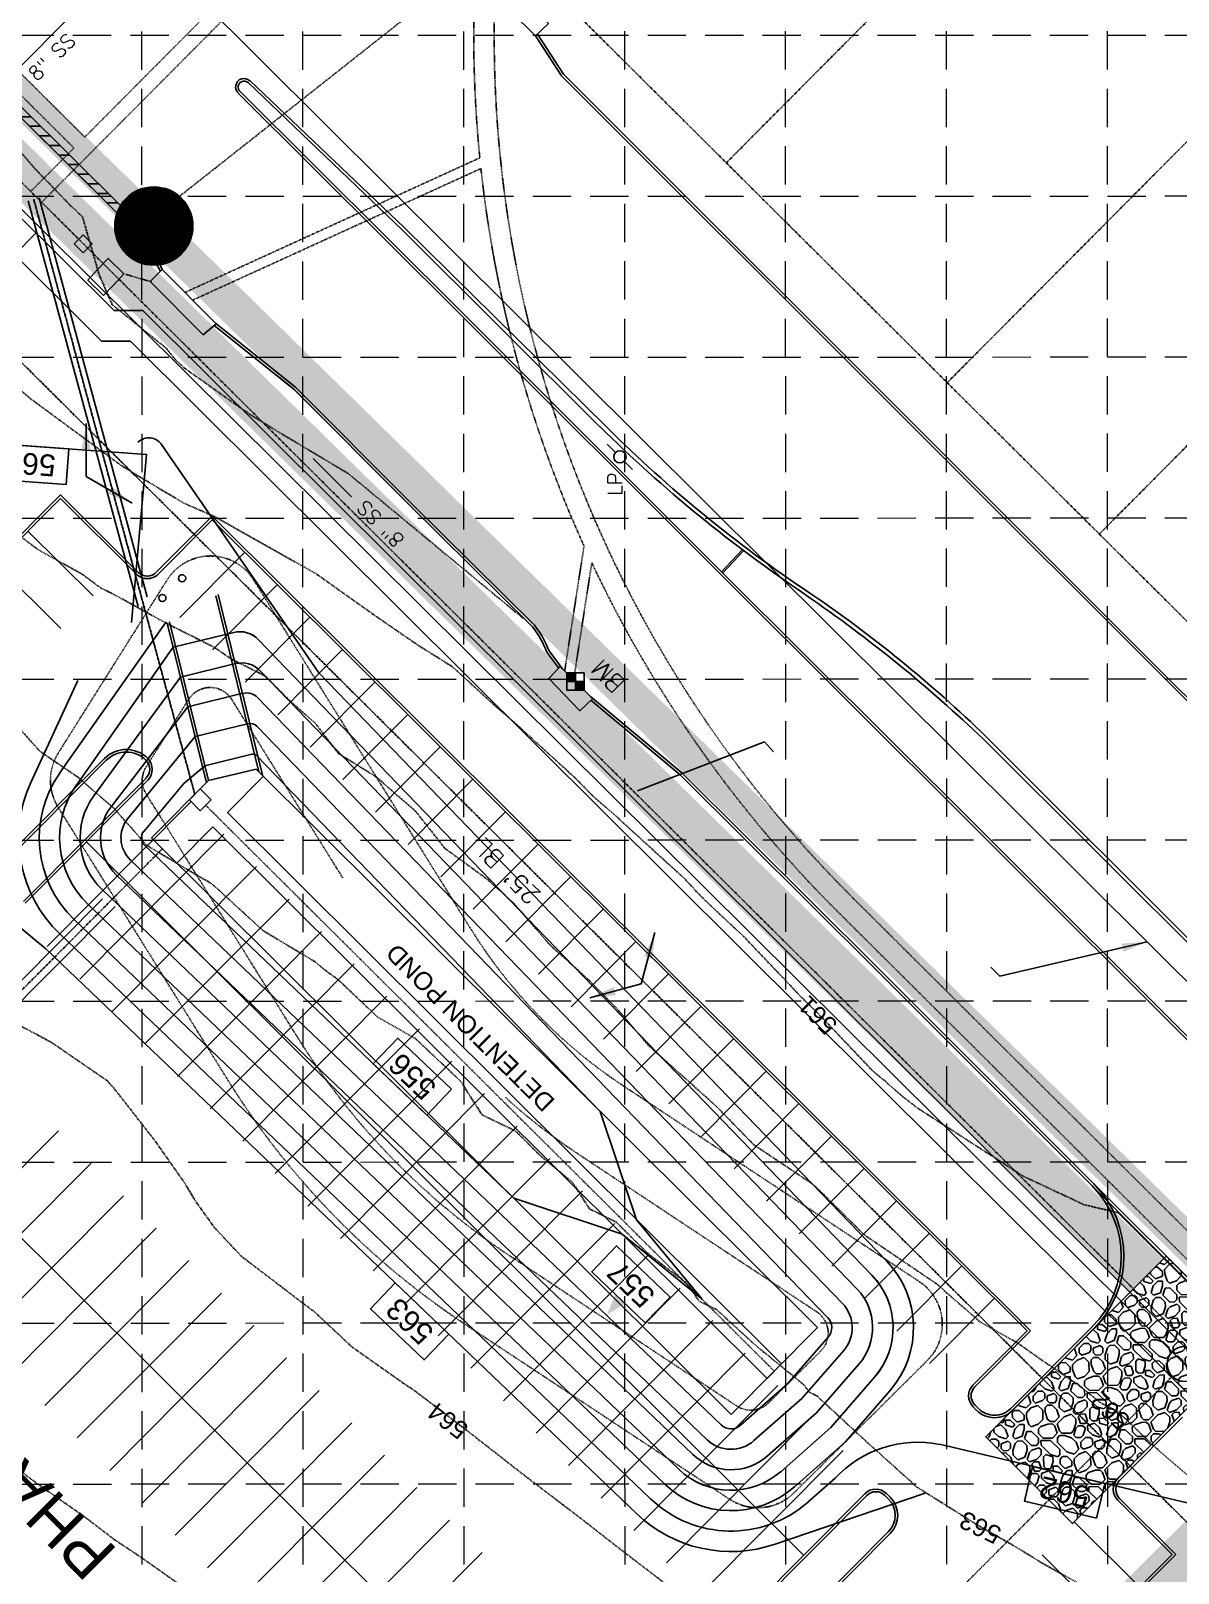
# Model space of a CAD drawing. Extents: x 4104 to 5368, y 3888 to 5908.
# Drawn here: x 4713.9 to 4938.5, y 4943.7 to 5245.6 of the extents above; entities that cross this region are included whole.
import ezdxf
from ezdxf.enums import TextEntityAlignment as Align

# ---------------------------------------------------------------- set-up
doc = ezdxf.new("R2010")
doc.units = 0
doc.header["$LTSCALE"] = 0.4
doc.header["$MEASUREMENT"] = 0
for name, pattern in [('CENTER', [2, 1.25, -0.25, 0.25, -0.25]), ('DASHED', [0.75, 0.5, -0.25]), ('DIVIDE', [1.25, 0.5, -0.25, 0, -0.25, 0, -0.25]), ('HIDDEN', [0.375, 0.25, -0.125]), ('LGDASH', [1.75, 1.5, -0.25]), ('MEDDASH', [1, 0.75, -0.25]), ('PHANTOM', [2.5, 1.25, -0.25, 0.25, -0.25, 0.25, -0.25])]:
    doc.linetypes.add(name, pattern=pattern)
doc.layers.get('0').update_dxf_attribs({"linetype": 'CONTINUOUS'})
for name, color, linetype in [('ADJOINERS', 7, 'PHANTOM'), ('BLINE', 5, 'LGDASH'), ('BM', 7, 'CONTINUOUS'), ('BOUNDARY', 1, 'CONTINUOUS'), ('EC', 35, 'DASHED'), ('ECURB', 5, 'CONTINUOUS'), ('ESEW', 7, 'CONTINUOUS'), ('ESTRM', 7, 'HIDDEN'), ('EUTIL', 2, 'CONTINUOUS'), ('FLOW', 7, 'CONTINUOUS'), ('FREEZE', 7, 'CONTINUOUS'), ('GRID', 254, 'HIDDEN'), ('LIMITS OF DISTURBANCE', 1, 'HIDDEN'), ('PC', 35, 'CONTINUOUS'), ('PCURBFUT', 6, 'CONTINUOUS'), ('PHASE', 1, 'CONTINUOUS'), ('POND', 7, 'CONTINUOUS'), ('PONDNEW', 5, 'HIDDEN'), ('PROW', 6, 'PHANTOM'), ('PSEW', 1, 'MEDDASH'), ('PSTRM', 7, 'CONTINUOUS'), ('PSTRMCL', 5, 'CENTER'), ('PSW', 7, 'CONTINUOUS'), ('SAWCUT', 2, 'CONTINUOUS'), ('SILT FENCE', 200, 'CONTINUOUS'), ('STRIPEFUT', 2, 'CONTINUOUS')]:
    doc.layers.add(name, color=color, linetype=linetype)
doc.styles.get("Standard").update_dxf_attribs({"font": 'ARIAL.TTF'})
doc.styles.add('TEXT100', font='simplex.shx', dxfattribs={"height": 1.76})
doc.styles.add('TEXT80', font='simplex.shx', dxfattribs={"height": 1.4})
doc.dimstyles.get("Standard").update_dxf_attribs({"dimtxt": 0.18, "dimasz": 0.18, "dimexe": 0.18, "dimexo": 0.0625, "dimgap": 0.09, "dimtad": 0, "dimtih": 1, "dimtoh": 1, "dimdec": 4, "dimzin": 0, "dimdsep": 46, "dimtxsty": 'Standard', "dimcen": 0.09, "dimadec": 0, "dimazin": 0, "dimtfac": 1, "dimtdec": 4, "dimtofl": 0, "dimtmove": 0, "dimatfit": 3, "dimfxl": 0, "dimtolj": 1, "dimtzin": 0, "dimarcsym": 0})

# ---------------------------------------------------------------- blocks, each defined once
blk = doc.blocks.new('BM')
at = {"layer": 'BM'}
for p, q in [((-0.0423, 0), (0.0423, 0)), ((0, -0.0423), (0, 0.0423))]:
    blk.add_line(p, q, dxfattribs=at)
blk.add_lwpolyline([(0.0423, -0.0423), (0.0423, 0.0423), (-0.0423, 0.0423), (-0.0423, -0.0423)], close=True, dxfattribs=at)
for points in [[(-0.0423, -0.0423), (0, -0.0423), (-0.0423, 0), (0, 0)], [(0.0423, 0.0423), (0.0423, 0), (0, 0.0423), (0, 0)]]:
    blk.add_solid(points, dxfattribs=at)

msp = doc.modelspace()

# ---------------------------------------------------------------- hatches: boundary and pattern name
at = {"linetype": 'Continuous'}
h = msp.add_hatch(dxfattribs=at)
h.set_pattern_fill('ANSI31', color=3, style=0)
h.set_pattern_definition([(135.012789, (3634.41903, 5353.93382), (-0.088368616, -0.088408075), [])])
edge = h.paths.add_edge_path()
edge.add_arc((4737.96, 5207.36), 7.66, 0, 360)
at = {"layer": 'EC', "linetype": 'Continuous'}
h = msp.add_hatch(dxfattribs=at)
h.set_pattern_fill('AGGREGAT', color=4, scale=13, angle=225.0128, style=0)
h.set_pattern_definition([(226.035, (4918.431, 4871.887), (0.3321, -18.3818), [1.3, -1.95, 0.65, -1.95, 0.65, -6.5]), (226.035, (4914.854, 4866.306), (0.3321, -18.3818), [0.65, -12.35]), (226.035, (4918.029, 4868.662), (0.3321, -18.3818), [0.65, -1.3, 0.65, -10.4]), (226.035, (4913.985, 4863.532), (0.3321, -18.3818), [1.3, -11.7]), (226.035, (4913.55, 4862.145), (0.3321, -18.3818), [0.65, -12.35]), (226.035, (4917.193, 4864.05), (0.3321, -18.3818), [1.3, -11.7]), (226.035, (4922.174, 4868.277), (0.3321, -18.3818), [0.65, -1.3, 0.65, -3.25, 1.95, -5.2]), (226.035, (4916.792, 4860.825), (0.3321, -18.3818), [1.3, -11.7]), (226.035, (4922.675, 4865.987), (0.3321, -18.3818), [1.3, -0.65, 0.65, -5.2, 0.65, -4.55]), (226.035, (4923.594, 4866.004), (0.3321, -18.3818), [0.65, -12.35]), (226.035, (4920.903, 4862.278), (0.3321, -18.3818), [0.65, -0.65, 0.65, -11.05]), (226.035, (4922.724, 4863.23), (0.3321, -18.3818), [0.65, -12.35]), (226.035, (4917.326, 4856.697), (0.3321, -18.3818), [0.65, -12.35]), (226.035, (4921.855, 4860.456), (0.3321, -18.3818), [0.65, -5.2, 0.65, -6.5]), (226.035, (4922.323, 4860.005), (0.3321, -18.3818), [1.3, -11.7]), (226.035, (4920.986, 4857.682), (0.3321, -18.3818), [1.3, -11.7]), (226.035, (4926.869, 4862.845), (0.3321, -18.3818), [0.65, -7.8, 1.3, -3.25]), (316.035, (4922.641, 4867.826), (18.3818, 0.3321), [2.6, -2.6, 1.3, -6.5]), (316.035, (4922.19, 4867.358), (18.3818, 0.3321), [0.65, -4.55, 1.3, -6.5]), (316.035, (4919.4, 4869.146), (18.3818, 0.3321), [1.95, -11.05]), (316.035, (4918.948, 4868.678), (18.3818, 0.3321), [1.3, -11.7]), (316.035, (4917.094, 4869.564), (18.3818, 0.3321), [0.65, -7.8, 0.65, -0.65, 1.3, -1.95]), (316.035, (4916.191, 4868.629), (18.3818, 0.3321), [0.65, -4.55, 0.65, -7.15]), (316.035, (4919.483, 4864.551), (18.3818, 0.3321), [1.3, -1.95, 0.65, -0.65, 1.3, -7.15]), (316.035, (4917.16, 4865.888), (18.3818, 0.3321), [1.3, -7.15, 0.65, -3.9]), (316.035, (4914.837, 4867.225), (18.3818, 0.3321), [0.65, -0.65, 1.3, -10.4]), (316.035, (4920.017, 4860.423), (18.3818, 0.3321), [0.65, -12.35]), (316.035, (4919.566, 4859.955), (18.3818, 0.3321), [1.3, -1.3, 0.65, -0.65, 1.3, -7.8]), (316.035, (4914.904, 4863.549), (18.3818, 0.3321), [0.65, -0.65, 0.65, -1.3, 0.65, -9.1]), (316.035, (4916.825, 4858.986), (18.3818, 0.3321), [2.6, -10.4]), (316.035, (4915.438, 4859.421), (18.3818, 0.3321), [2.6, -1.95, 1.3, -7.15]), (316.035, (4911.244, 4862.563), (18.3818, 0.3321), [0.65, -1.95, 1.3, -9.1]), (316.035, (4911.729, 4861.193), (18.3818, 0.3321), [1.95, -11.05]), (271.035, (4914.821, 4868.144), (9.3569, -9.02485), [0.9192, -17.4655]), (271.035, (4910.325, 4862.5465), (9.3569, -9.02485), [0.91923, -15.6271, 0.91923, -0.91923]), (271.035, (4916.659, 4868.177), (9.3569, -9.02485), [0.91923, -7.35384, 0.91923, -9.1925]), (271.035, (4914.403, 4865.838), (9.3569, -9.02485), [0.91923, -14.70786, 0.91923, -1.83846]), (271.035, (4913.952, 4865.37), (9.3569, -9.02485), [1.83846, -7.35384, 1.83846, -7.354]), (271.035, (4917.143, 4866.807), (9.3569, -9.02485), [0.9191, -8.2732, 0.9191, -0.9191, 0.9191, -6.43518]), (271.035, (4913.099, 4861.677), (9.3569, -9.02485), [0.91923, -0.91923, 0.91923, -15.6271]), (271.035, (4919.884, 4867.776), (9.3569, -9.02485), [0.91923, -11.03076, 0.91923, -5.51556]), (271.035, (4913.6, 4859.388), (9.3569, -9.02485), [0.9191, -0.9191, 0.9191, -3.67692, 0.9191, -11.03146]), (271.035, (4920.418, 4863.648), (9.3569, -9.02485), [0.9192, -17.4655]), (271.035, (4923.142, 4865.536), (9.3569, -9.02485), [1.8385, -16.5463]), (271.035, (4924.981, 4865.569), (9.3569, -9.02485), [0.91923, -0.91923, 0.91923, -15.6271]), (271.035, (4921.4205, 4859.069), (9.3569, -9.02485), [0.9192, -17.4655]), (271.035, (4919.649, 4855.36), (9.3569, -9.02485), [0.9192, -17.4655]), (1.035, (4915.305, 4866.774), (9.3569, -9.02485), [0.9192, -17.4655]), (1.035, (4914.854, 4866.306), (9.3569, -9.02485), [0.9192, -17.4655]), (1.035, (4918.029, 4868.662), (9.3569, -9.02485), [0.91923, -3.6769, 1.83846, -11.95017]), (1.035, (4919.834, 4870.533), (9.3569, -9.02485), [0.9192, -17.4655]), (1.035, (4915.372, 4863.097), (9.3569, -9.02485), [0.91923, -7.3539, 0.91923, -9.1924]), (1.035, (4914.92, 4862.6295), (9.3569, -9.02485), [0.9191, -5.5159, 0.9191, -5.5146, 0.9191, -4.59698]), (1.035, (4920.803, 4867.792), (9.3569, -9.02485), [0.9192, -17.4655]), (1.035, (4914.051, 4859.856), (9.3569, -9.02485), [1.8382, -4.59615, 0.9191, -0.9191, 0.9191, -9.19313]), (1.035, (4921.321, 4864.584), (9.3569, -9.02485), [0.9192, -17.4655]), (1.035, (4917.711, 4860.841), (9.3569, -9.02485), [1.8385, -16.5463]), (1.035, (4917.26, 4860.373), (9.3569, -9.02485), [0.9192, -17.4655]), (1.035, (4920.903, 4862.278), (9.3569, -9.02485), [0.9192, -17.4655]), (1.035, (4925.014, 4863.731), (9.3569, -9.02485), [0.9192, -17.4655]), (1.035, (4917.794, 4856.246), (9.3569, -9.02485), [0.9192, -17.4655]), (252.6, (4917.528, 4870.951), (-9.02485, -9.35693), [1.4534, -27.6155]), (252.6, (4919.3665, 4870.9843), (-9.02485, -9.35693), [1.4534, -27.6155]), (252.6, (4919.8343, 4870.533), (-9.02485, -9.35693), [1.4534, -27.6155]), (252.6, (4917.578, 4868.194), (-9.02485, -9.35693), [1.4534, -27.6155]), (252.6, (4919.901, 4866.857), (-9.02485, -9.35693), [1.4534, -27.6155]), (252.6, (4920.3686, 4866.4055), (-9.02485, -9.35693), [1.4534, -27.6155]), (252.6, (4920.435, 4862.729), (-9.02485, -9.35693), [1.4534, -27.6155]), (252.6, (4920.4516, 4861.81), (-9.02485, -9.35693), [1.4534, -27.6155]), (252.6, (4924.997, 4864.6503), (-9.02485, -9.35693), [1.4534, -27.6155]), (252.6, (4922.29, 4861.843), (-9.02485, -9.35693), [1.4534, -27.6155]), (289.47, (4910.7596, 4863.9334), (9.35693, -9.02485), [1.4534, -27.6155]), (289.47, (4914.4194, 4864.919), (9.35693, -9.02485), [1.4534, -27.6155]), (289.47, (4916.709, 4865.42), (9.35693, -9.02485), [1.4534, -27.6155]), (289.47, (4916.7586, 4862.663), (9.35693, -9.02485), [1.4534, -27.6155]), (289.47, (4916.3074, 4862.195), (9.35693, -9.02485), [1.4534, -27.6155]), (289.47, (4920.8696, 4864.116), (9.35693, -9.02485), [1.4534, -27.6155]), (289.47, (4922.24, 4864.6005), (9.35693, -9.02485), [1.4534, -27.6155]), (289.47, (4920.5014, 4859.053), (9.35693, -9.02485), [1.4534, -27.6155]), (289.47, (4925.047, 4861.893), (9.35693, -9.02485), [1.4534, -27.6155]), (342.6, (4923.5937, 4866.004), (9.35693, -9.02485), [1.4534, -27.6155]), (342.6, (4918.179, 4860.39), (9.35693, -9.02485), [1.4534, -27.6155]), (342.6, (4924.513, 4866.0207), (9.35693, -9.02485), [1.4534, -27.6155]), (342.6, (4918.6964, 4857.1814), (9.35693, -9.02485), [1.4534, -27.6155]), (342.6, (4925.0304, 4862.812), (9.35693, -9.02485), [1.4534, -27.6155]), (342.6, (4923.6933, 4860.4895), (9.35693, -9.02485), [1.4534, -27.6155]), (19.47, (4914.821, 4868.144), (9.02485, 9.35693), [1.4534, -27.6155]), (19.47, (4917.5615, 4869.113), (9.02485, 9.35693), [1.4534, -27.6155]), (19.47, (4911.712, 4862.112), (9.02485, 9.35693), [1.4534, -27.6155]), (19.47, (4913.55, 4862.145), (9.02485, 9.35693), [1.4534, -27.6155]), (19.47, (4918.096, 4864.9854), (9.02485, 9.35693), [1.4534, -27.6155]), (19.47, (4920.82, 4866.8734), (9.02485, 9.35693), [1.4534, -27.6155]), (19.47, (4918.1124, 4864.066), (9.02485, 9.35693), [1.4534, -27.6155]), (19.47, (4920.402, 4864.5673), (9.02485, 9.35693), [1.4534, -27.6155]), (19.47, (4922.741, 4862.311), (9.02485, 9.35693), [1.4534, -27.6155]), (19.47, (4927.32, 4863.313), (9.02485, 9.35693), [1.4534, -27.6155]), (19.47, (4921.905, 4857.699), (9.02485, 9.35693), [1.4534, -27.6155]), (19.47, (4921.0024, 4856.7634), (9.02485, 9.35693), [1.4534, -27.6155])])
h.paths.add_polyline_path([(4953.12, 4988.83), (4917.77, 4953.46), (4900.8, 4970.43), (4936.15, 5005.79)])
at = {"layer": 'SAWCUT'}
h = msp.add_hatch(dxfattribs=at)
h.set_pattern_fill('ANSI31', color=3, scale=15, angle=45, style=0)
h.set_pattern_definition([(180.0128, (4202.441, 5723.6392), (0.0004185, -1.875), [])])
h.paths.add_polyline_path([(4681.1, 5259.22), (4730.78, 5209.91), (4731.84, 5210.97), (4682.16, 5260.29)])

# ---------------------------------------------------------------- linework, layer by layer
at = {"color": 3, "linetype": 'Continuous'}
msp.add_circle((4737.96, 5207.36), 7.66, dxfattribs=at)
at = {"layer": 'ADJOINERS', "color": 253}
for p, q in [((4789.76, 5279.68), (5154.38, 4916.95)), ((4850.02, 5219.73), (4909.64, 5279.66)), ((4893.27, 5176.71), (4952.89, 5236.64)), ((4923.04, 5147.09), (4982.66, 5207.02))]:
    msp.add_line(p, q, dxfattribs=at)
at = {"layer": 'BLINE', "color": 252}
msp.add_line((4202.45, 5687.63), (4947, 4946.93), dxfattribs=at)
at = {"layer": 'BOUNDARY', "color": 7}
msp.add_line((4550.26, 5447.41), (5000, 5000), dxfattribs=at)
at = {"layer": 'EC', "color": 35, "flags": 128}
for points, elevation in [([(4671.1, 5269.02), (4678.64, 5258.46), (4678.76, 5258.32), (4680.58, 5257.2), (4690.84, 5246.24), (4714.96, 5218.29), (4721.54, 5211.47), (4723.99, 5209.17), (4727.27, 5197.81), (4729.83, 5191.97), (4740.34, 5183.49), (4742.17, 5181.21), (4743.93, 5179.57), (4749.69, 5175.49), (4754.34, 5172.19), (4756.91, 5170.43)], 560), ([(4693.95, 5194.45), (4696.24, 5191.86), (4707.91, 5178.73), (4709.28, 5177.53), (4710.47, 5176.49), (4713.71, 5173.65), (4726.78, 5164.03), (4731.31, 5160.69), (4734.12, 5158.92), (4743.97, 5153.06), (4749.79, 5150.54), (4757.06, 5146.44), (4769.45, 5139.47), (4769.87, 5139.2), (4770.01, 5139.11), (4781.21, 5131.16), (4789.11, 5125.72), (4789.87, 5125.21), (4796.38, 5121.14), (4798.41, 5119.3), (4803.82, 5114.32), (4808.77, 5110.01), (4811.49, 5107.52), (4814.17, 5105.08), (4818.73, 5100.92), (4820.29, 5099.49), (4824.35, 5095.38), (4828.43, 5091.9), (4830.16, 5090.29), (4839.88, 5081.45), (4841.84, 5079.68), (4844.84, 5076.41), (4848.09, 5073.31), (4853.44, 5068.33), (4859.83, 5061.6), (4861.49, 5059.87), (4864.53, 5056.63), (4867.75, 5053.5), (4869.97, 5051.2), (4878.82, 5041.89), (4881.08, 5040.06), (4884.46, 5037.09), (4887.41, 5034.79), (4903.27, 5024.59), (4905.64, 5023.02), (4908.18, 5021.41), (4920.14, 5015.81), (4926.69, 5014.31), (4959.16, 4981.9), (4994.09, 4945.4), (4997.44, 4943.08)], 561), ([(4756.91, 5170.43), (4761.42, 5167.63), (4763.56, 5166.35), (4768.18, 5163.6), (4776.01, 5158.93), (4810.27, 5130.58)], 560), ([(4685.07, 5168.18), (4690.81, 5164.66), (4693.86, 5161.99), (4697.36, 5158.92), (4703.76, 5152.16), (4710.47, 5147.64), (4715.34, 5144.02), (4724.12, 5139.11), (4727.56, 5136.52), (4730.13, 5135.28), (4740.39, 5129.64), (4749.79, 5124.93), (4753.11, 5122.64), (4759.78, 5119.3), (4764.61, 5114.42), (4769.45, 5110.2), (4774.08, 5104.15), (4781.62, 5099.49), (4785.59, 5095.95), (4789.11, 5092.95), (4794.95, 5085.57), (4803.03, 5079.68), (4806.09, 5076.98), (4808.77, 5074.46), (4815.51, 5066.66), (4823.06, 5059.87), (4825.73, 5057.15), (4828.43, 5054.39), (4835.05, 5046.73), (4842.56, 5040.06), (4845.48, 5037.43), (4848.09, 5035.09), (4855.38, 5027.59), (4866.38, 5020.25), (4867.14, 5019.64), (4867.75, 5019.15), (4877.12, 5009.88), (4887.41, 5002.92), (4888.87, 5001.91), (4891.1, 5000.44), (4899.64, 4992.95), (4907.07, 4988.78), (4911.81, 4985.41), (4918.87, 4980.63), (4923.24, 4977.12), (4926.73, 4975.3), (4934.41, 4967.98), (4942.78, 4960.82), (4946.14, 4959.04), (4954.71, 4953.92), (4956.58, 4953), (4980.69, 4943.35), (4990.41, 4936.61)], 562), ([(4681.43, 5130.4), (4681.88, 5130.12), (4690.81, 5124.59), (4692.97, 5121.48), (4698.76, 5119.3), (4705.55, 5114.34), (4710.47, 5110.46), (4715.57, 5104.63), (4723.13, 5099.49), (4726.89, 5096.23), (4730.13, 5093.43), (4736.57, 5086.17), (4747.48, 5079.68), (4748.98, 5078.86), (4749.79, 5078.23), (4759.33, 5069.48), (4769.45, 5063.43), (4771.39, 5061.82), (4774.05, 5059.87), (4781.81, 5052.52), (4789.11, 5048.41), (4793.39, 5044.37), (4797.98, 5040.06), (4802.2, 5033.44), (4808.77, 5030.24), (4813.77, 5025.29), (4819.9, 5020.25), (4823.25, 5015.03), (4828.43, 5012.49), (4834.45, 5006.5), (4842.29, 5000.44), (4844.68, 4997), (4848.09, 4995.34), (4855.74, 4988.34), (4865.19, 4980.63), (4866.28, 4979.15), (4867.75, 4978.44), (4876.87, 4970.01), (4887.09, 4960.82), (4887.22, 4960.63), (4887.41, 4960.54), (4899.37, 4953.06), (4907.07, 4948.66), (4911.78, 4945.76), (4920.29, 4941.01), (4925.36, 4937.22), (4938.09, 4936.95), (4938.72, 4937.37), (4944.03, 4940.98), (4946.56, 4940.73), (4986.58, 4929.77)], 563), ([(4647.41, 5088.41), (4651.49, 5084.98), (4654.63, 5082.84), (4659.25, 5079.68), (4666.37, 5074.87), (4671.15, 5071.64), (4678.15, 5066.92), (4690.56, 5059.87), (4690.72, 5059.78), (4690.81, 5059.75), (4704.18, 5053.53), (4710.47, 5051.59), (4717.95, 5047.59), (4728.9, 5040.06), (4729.47, 5039.39), (4730.13, 5038.67), (4738.18, 5028.36), (4743.89, 5020.25), (4746.12, 5016.55), (4749.79, 5011.41), (4755.08, 5005.77), (4762.08, 5000.44), (4766.26, 4997.23), (4769.45, 4994.84), (4776.76, 4988), (4787.21, 4980.63), (4788.37, 4979.88), (4789.11, 4979.38), (4799.6, 4971.39), (4808.77, 4964.22), (4810.68, 4962.75), (4813.19, 4960.82), (4821.87, 4954.21), (4828.43, 4949.08), (4832.98, 4945.59), (4838.97, 4941.01), (4843.97, 4936.85), (4848.09, 4933.99), (4855.3, 4928.46), (4864.76, 4921.2), (4866.41, 4919.85), (4867.75, 4918.9), (4877.61, 4911.33), (4887.41, 4903.8), (4892, 4900.28), (4893.78, 4898.91), (4894.93, 4899.29), (4895.04, 4899.54), (4913.64, 4908.84), (4919.29, 4911.67), (4926.64, 4916.88), (4942.36, 4927.55), (4945.42, 4929.63), (4966.88, 4927.51), (4984.31, 4922.74)], 564), ([(4622.72, 5041.57), (4624.81, 5040.06), (4628.87, 5037.08), (4631.83, 5034.89), (4640.23, 5028.71), (4651.49, 5020.37), (4651.56, 5020.32), (4651.63, 5020.25), (4662.14, 5011.17), (4671.15, 5001.33), (4671.73, 5001.02), (4672.13, 5000.44), (4682.11, 4991.68), (4690.71, 4980.63), (4690.76, 4980.58), (4690.81, 4980.53), (4701.91, 4972), (4710.47, 4964.63), (4712.71, 4963.07), (4715.74, 4960.82), (4724.25, 4954.89), (4730.13, 4950.39), (4735.73, 4946.65), (4743.72, 4941.01), (4747.45, 4938.65), (4749.79, 4937.01), (4759.85, 4931.33), (4769.45, 4925.81), (4772.25, 4924.02), (4775.28, 4921.2), (4783.12, 4915.16), (4789.11, 4910.02), (4794.06, 4906.38), (4798.63, 4901.39), (4804.16, 4896.75), (4808.77, 4892.82), (4815.5, 4888.35), (4823.29, 4881.58), (4826.42, 4879.55), (4828.43, 4878.32), (4839.53, 4872.95), (4848.09, 4868.82), (4853.56, 4866.17), (4854.48, 4865.73), (4860.25, 4861.42), (4865.84, 4858.98), (4872.63, 4857.23), (4872.72, 4857.39), (4884.21, 4861.77), (4886.27, 4862.58), (4887.41, 4862.35), (4900.73, 4876.15), (4904.71, 4881.58), (4905.75, 4882.91), (4906.08, 4883.02), (4911.76, 4895.5), (4918.85, 4899.04), (4921, 4900.12), (4941.93, 4914.97), (4946.01, 4917.73), (4946.8, 4918.27), (4968.63, 4916.12)], 565)]:
    msp.add_lwpolyline(points, dxfattribs=dict(at, elevation=elevation))
at = {"layer": 'EC', "color": 4, "linetype": 'Continuous'}
msp.add_lwpolyline([(4953.12, 4988.83), (4917.77, 4953.46), (4900.8, 4970.43), (4936.15, 5005.79)], close=True, dxfattribs=at)
at = {"layer": 'ECURB', "color": 7}
for p, q in [((5060.38, 4994.41), (4817.77, 5236.75)), ((4754.88, 5233.66), (4798.44, 5190.29)), ((4786.66, 5206.54), (4756.41, 5235.44)), ((4786.97, 5207.06), (4756.75, 5235.81)), ((4758.71, 5235.49), (4758.71, 5235.49)), ((4754.56, 5233.27), (4798.09, 5189.94)), ((4733.24, 5208.18), (4734.39, 5207.04)), ((4825.28, 5168.1), (4786.66, 5206.54)), ((4826.73, 5167.92), (4786.97, 5207.06)), ((4739.58, 5198.88), (4739.58, 5198.88)), ((4739.58, 5198.88), (4750.03, 5188.35)), ((4750.03, 5188.35), (4765.69, 5175.81)), ((4798.09, 5189.94), (4849.15, 5138.97)), ((4798.44, 5190.29), (4849.5, 5139.33)), ((4765.69, 5175.81), (4788.22, 5153.25)), ((4788.22, 5153.25), (4812.46, 5129.29)), ((4849.11, 5139.72), (4853.11, 5144.02)), ((4849.15, 5138.97), (4898.59, 5089.68)), ((4849.5, 5139.33), (4898.94, 5090.03)), ((4865.69, 5135.08), (4865.46, 5135.27)), ((4866.2, 5135.66), (4866.2, 5135.66)), ((4815.32, 5124.21), (4817.91, 5120.81)), ((4817.91, 5120.81), (4823.47, 5115.28)), ((4823.47, 5115.28), (4841.32, 5100.36)), ((4955.16, 5052.31), (4900.42, 5106.87)), ((4955.81, 5052.56), (4900.84, 5107.48)), ((4841.32, 5100.36), (4879.61, 5062.28)), ((4898.59, 5089.68), (4948.5, 5039.83)), ((4898.94, 5090.03), (4948.85, 5040.18)), ((4879.61, 5062.28), (4920.32, 5021.56)), ((4920.32, 5021.56), (4961.27, 4980.7))]:
    msp.add_line(p, q, dxfattribs=at)
at = {"layer": 'ECURB', "color": 7, "flags": 128}
for points in [[(4603.21, 5334.19), (4603.33, 5334.07), (4618.59, 5321.52), (4658.14, 5282.07), (4699.81, 5240.54), (4734.02, 5206.7, -0.060248), (4739.17, 5198.59), (4739.23, 5198.53)], [(4749.78, 5187.92), (4765.36, 5175.43), (4787.87, 5152.89), (4812.08, 5128.95, -0.077172), (4814.88, 5123.97), (4817.24, 5120.87)]]:
    msp.add_lwpolyline(points, format="xyb", dxfattribs=at)
at = {"layer": 'ECURB', "color": 7}
msp.add_lwpolyline([(4796.3, 5289.28), (4791.94, 5291.43, 0.437028), (4786.82, 5288.72), (4786.13, 5284.46, 0.279051), (4794.41, 5259.95), (4807.83, 5249.33), (4812.7, 5244.56), (4817.77, 5236.75)], format="xyb", dxfattribs=at)
at = {"layer": 'ECURB', "color": 5}
msp.add_lwpolyline([(4812.7, 5244.56), (4815.19, 5247.02), (4810.26, 5251.85), (4807.83, 5249.33)], dxfattribs=at)
at = {"layer": 'ECURB', "color": 7}
for points in [[(4813.06, 5244.91), (4813.09, 5244.88), (4818.16, 5237.07), (5060.73, 4994.77)], [(4728.08, 5193.77), (4730.05, 5195.82), (4732.09, 5198.04), (4729.04, 5201.03), (4727.01, 5198.93), (4725.05, 5196.8), (4728.08, 5193.77)]]:
    msp.add_lwpolyline(points, dxfattribs=at)
at = {"layer": 'ECURB', "color": 5, "flags": 128}
for points in [[(4739.58, 5198.88), (4737.26, 5196.52), (4747.64, 5186.08), (4750.16, 5188.25)], [(4817.59, 5121.23), (4815.26, 5118.83), (4821.32, 5112.51), (4823.89, 5114.92)]]:
    msp.add_lwpolyline(points, dxfattribs=at)
at = {"layer": 'ECURB', "color": 7, "flags": 128}
for points in [[(4849.35, 5139.48), (4853.42, 5143.83)], [(4823.52, 5114.58), (4840.98, 5099.99), (4879.26, 5061.92), (4919.97, 5021.21), (4960.91, 4980.34), (4998.22, 4942.98)], [(4823.52, 5114.58), (4840.98, 5099.99), (4879.26, 5061.92), (4919.97, 5021.21), (4960.91, 4980.34), (4998.22, 4942.98)]]:
    msp.add_lwpolyline(points, dxfattribs=at)
at = {"layer": 'ECURB', "color": 7}
for centre, radius, start, end in [((4755.63, 5234.56), 1.67, 47.9901, 230.4513), ((4755.63, 5234.56), 1.17, 47.9901, 230.4513), ((4703.04, 5181.36), 40.52, 25.6209, 39.329), ((5020.69, 5366.2), 278.25, 225.3923, 236.0929), ((5011.45, 5353.63), 261.94, 225.1539, 236.3223), ((4710.5, 4908.54), 274.6, 46.2418, 55.5868), ((4721.22, 4922.12), 258.11, 45.9019, 55.826), ((4797.42, 5117.45), 19.13, 20.6872, 38.2107)]:
    msp.add_arc(centre, radius, start, end, dxfattribs=at)
at = {"layer": 'ESEW', "color": 7}
msp.add_line((4810.27, 5337.55), (4697.9, 5224.6), dxfattribs=at)
msp.add_lwpolyline([(4974.78, 4949.9), (4697.9, 5224.6)], dxfattribs=at)
at = {"layer": 'ESTRM', "color": 5}
for p, q in [((4415.28, 5532.32), (4724.44, 5224.76)), ((4605.51, 5338.85), (4722.32, 5222.64)), ((4724.44, 5224.76), (4778.96, 5279.57)), ((4715.99, 5212.01), (4781.08, 5277.45)), ((4713.86, 5214.13), (4722.32, 5222.64)), ((4744.05, 5194.37), (4801.77, 5220.7)), ((4745.56, 5192.86), (4801.99, 5218.61)), ((4737.52, 5196.43), (4732.49, 5197.9)), ((4818.39, 5120.34), (4822.17, 5144.76)), ((4820.14, 5118.59), (4823.69, 5141.48)), ((4874.67, 5076.01), (4992.96, 4958.34)), ((4871.85, 5073.18), (4990.24, 4955.4))]:
    msp.add_line(p, q, dxfattribs=at)
for radius, start, end in [(241.93, 160.1561, 185.683), (237.93, 160.1561, 225.1587), (241.93, 186.1828, 204.3906), (241.93, 205.246, 225.1587)]:
    msp.add_arc((5042.51, 5244.66), radius, start, end, dxfattribs=at)
at = {"layer": 'EUTIL', "color": 7}
for p, q in [((4724.1, 5205.66), (4722.33, 5203.89)), ((4722.33, 5203.89), (4724.1, 5202.12)), ((4725.87, 5203.89), (4724.1, 5205.66)), ((4724.1, 5202.12), (4725.87, 5203.89)), ((4828.34, 5163.05), (4826.71, 5164.67)), ((4831.66, 5159.73), (4830.03, 5161.35))]:
    msp.add_line(p, q, dxfattribs=at)
msp.add_circle((4829.19, 5162.2), 1.2, dxfattribs=at)
at = {"layer": 'FREEZE'}
for p, q in [((4758.53, 5100.58), (4750.09, 5135.03)), ((4759.21, 5099.9), (4750.54, 5135.28)), ((4748.25, 5098.41), (4740.59, 5129.67)), ((4748.66, 5098.83), (4741.05, 5129.92))]:
    msp.add_line(p, q, dxfattribs=at)
for centre in [(4743.49, 5138.43), (4739.63, 5134.57)]:
    msp.add_circle(centre, 0.703, dxfattribs=at)
at = {"layer": 'GRID', "color": 252, "linetype": 'HIDDEN', "lineweight": 0, "ltscale": 75}
for p, q in [((4735.92, 3921.69), (4735.49, 5874.69)), ((4767.42, 3921.7), (4766.99, 5874.7)), ((4798.92, 3921.71), (4798.49, 5874.71)), ((4830.42, 3921.72), (4829.99, 5874.72)), ((4861.92, 3921.72), (4861.49, 5874.72)), ((4893.42, 3921.73), (4892.99, 5874.73)), ((4924.92, 3921.74), (4924.49, 5874.74)), ((4137.13, 5244.56), (5239.77, 5244.81)), ((4137.13, 5213.06), (5239.77, 5213.31)), ((4137.14, 5181.56), (5239.78, 5181.81)), ((4137.15, 5150.06), (5239.79, 5150.31)), ((4137.15, 5118.56), (5239.79, 5118.81)), ((4137.16, 5087.06), (5239.8, 5087.31)), ((4137.17, 5055.56), (5239.81, 5055.81)), ((4137.18, 5024.06), (5239.81, 5024.31)), ((4137.18, 4992.56), (5239.82, 4992.81)), ((4137.19, 4961.06), (5239.83, 4961.31))]:
    msp.add_line(p, q, dxfattribs=at)
at = {"layer": 'LIMITS OF DISTURBANCE', "color": 7, "linetype": 'DASHED'}
msp.add_line((4873.94, 5316.56), (4741.21, 5211.77), dxfattribs=at)
at = {"layer": 'LIMITS OF DISTURBANCE', "color": 1, "linetype": 'DASHED', "ltscale": 150, "const_width": 7}
msp.add_lwpolyline([(4486.63, 4292.33), (4486.27, 4138.12), (4510.85, 4138.36), (4858.8, 4142.92), (4857.19, 4267.32), (4935.33, 4267.17), (4935.33, 4298.98), (4845.33, 4299.77), (4844.96, 4402.62), (4856.59, 4415.29), (4642.8, 4631.28), (4977.39, 4972.12), (4461.46, 5478.06), (4408.44, 5453.39), (4400.98, 5414.29), (4393.81, 5382.15), (4357.89, 5343.95), (4308.39, 5343.98), (4249.06, 5285.71), (4333.89, 5203.27), (4193, 5203.18), (4193.76, 4829.67), (4475.02, 4830.75)], dxfattribs=at)
at = {"layer": 'PC', "color": 170}
for p, q in [((4770.27, 5119.92), (4739.44, 5164.63)), ((4740.36, 5129.9), (4719.52, 5100.28)), ((4741.75, 5124.93), (4753.61, 5127.84)), ((4741.75, 5124.93), (4722.79, 5097.98)), ((4878.52, 5002.08), (4758.4, 5126.45)), ((4743.18, 5119.11), (4753.94, 5121.74)), ((4743.18, 5119.11), (4726.21, 5095.89)), ((4875.64, 4999.3), (4758.73, 5120.36)), ((4881.4, 5004.86), (4770.27, 5119.92)), ((4723.05, 5118.46), (4713.88, 5098.46)), ((4744.61, 5113.28), (4755.39, 5115.92)), ((4744.61, 5113.28), (4729.59, 5093.72)), ((4872.76, 4996.52), (4758.26, 5115.09)), ((4746.03, 5107.45), (4756.27, 5109.96)), ((4746.03, 5107.45), (4732.88, 5091.43)), ((4869.89, 4993.74), (4758.18, 5109.4)), ((4748.19, 5101.8), (4757.16, 5104)), ((4825.34, 5034.11), (4758.11, 5103.72)), ((4743.85, 5098.25), (4747.78, 5101.59)), ((4743.85, 5098.25), (4735.99, 5088.91)), ((4716.79, 5065.94), (4691.56, 5086.8)), ((4808.41, 5017.1), (4736.13, 5086.18)), ((4733.37, 5083.29), (4849.01, 4972.76)), ((4730.61, 5080.4), (4846.25, 4969.87)), ((4727.84, 5077.5), (4843.48, 4966.98)), ((4725.08, 5074.61), (4840.72, 4964.08)), ((4722.32, 5071.72), (4837.96, 4961.19)), ((4719.55, 5068.83), (4835.19, 4958.3)), ((4716.79, 5065.94), (4832.43, 4955.41)), ((4825.34, 5034.11), (4832.46, 5012.92)), ((4808.41, 5017.1), (4829.64, 5010.08)), ((4829.64, 5010.08), (4845.23, 4997.4)), ((4845.23, 4997.4), (4832.46, 5012.92)), ((4861.96, 4980.75), (4869.98, 4989.96)), ((4864.8, 4977.92), (4873, 4987.33)), ((4867.65, 4975.1), (4876.02, 4984.7)), ((4852.8, 4972.68), (4861.96, 4980.75)), ((4870.49, 4972.27), (4879.03, 4982.07)), ((4855.44, 4969.68), (4864.8, 4977.92)), ((4873.33, 4969.44), (4882.05, 4979.45)), ((4858.08, 4966.68), (4867.65, 4975.1)), ((4860.73, 4963.67), (4870.49, 4972.27)), ((4863.37, 4960.67), (4873.33, 4969.44)), ((4891.76, 4968.96), (4954.25, 4954.19)), ((4866.01, 4957.67), (4871.31, 4962.34)), ((4888.92, 4959.38), (4859.57, 4949.41))]:
    msp.add_line(p, q, dxfattribs=at)
msp.add_lwpolyline([(4733.6, 5129.77), (4736.54, 5162.65), (4699.3, 5165.35)], dxfattribs=at)
for points in [[(4721.29, 5163.76), (4706.83, 5164.8), (4706.32, 5157.82), (4720.79, 5156.77)], [(4796.21, 5038.44), (4785.73, 5048.46), (4780.89, 5043.4), (4791.37, 5033.38)], [(4839.01, 4997.77), (4828.52, 5007.79), (4823.69, 5002.73), (4834.17, 4992.71)], [(4795.68, 4990.53), (4785.2, 5000.55), (4780.36, 4995.49), (4790.85, 4985.47)], [(4924.09, 4961.32), (4909.98, 4964.65), (4908.37, 4957.84), (4922.48, 4954.51)]]:
    msp.add_lwpolyline(points, close=True, dxfattribs=at)
for centre, radius, start, end in [((4736.97, 5162.93), 3, 34.5882, 135.1487), ((4754.8, 5122.98), 5, 44.0027, 103.7587), ((4755.13, 5116.88), 5, 44.0027, 103.7587), ((4756.1, 5113), 3, 44.0027, 103.7587), ((4756.75, 5108.01), 2, 44.0027, 103.7587), ((4757.39, 5103.02), 1, 44.0027, 103.7587), ((4748.42, 5100.83), 1, 103.7587, 130.4175), ((4737.52, 5087.63), 26, 155.3634, 226.2947), ((4737.52, 5087.63), 22, 144.8763, 226.2947), ((4737.52, 5087.63), 18, 144.8763, 226.2947), ((4737.52, 5087.63), 14, 143.8444, 226.2947), ((4737.52, 5087.63), 10, 142.479, 226.2947), ((4737.52, 5087.63), 6, 140.6042, 226.2947), ((4737.52, 5087.63), 2, 139.8799, 226.2947), ((4867.87, 4991.8), 18.8, 318.9337, 44.0027), ((4867.87, 4991.8), 14.8, 318.9337, 44.0027), ((4867.87, 4991.8), 10.8, 318.9337, 44.0027), ((4867.87, 4991.8), 6.8, 318.9337, 44.0027), ((4867.87, 4991.8), 2.8, 318.9337, 44.0027), ((4850.95, 4974.78), 2.8, 226.2947, 311.3637), ((4850.95, 4974.78), 6.8, 226.2947, 311.3637), ((4887.5, 4947.25), 22.12, 78.8915, 137.0024), ((4850.95, 4974.78), 10.8, 226.2947, 311.3637), ((4850.95, 4974.78), 14.8, 226.2947, 311.3637), ((4850.95, 4974.78), 18.8, 226.2947, 311.3637), ((4850.95, 4974.78), 22.8, 226.2947, 311.3637), ((4850.95, 4974.78), 26.8, 226.2947, 288.7688)]:
    msp.add_arc(centre, radius, start, end, dxfattribs=at)
msp.add_solid([(4828.28, 4998.33), (4826.61, 4994.26), (4828.28, 4998.33), (4830.22, 4996.48)], dxfattribs=at)
at = {"layer": 'PCURBFUT', "color": 7}
for p, q in [((4687.22, 5122.14), (4719.66, 5154.75)), ((4687.93, 5122.15), (4719.67, 5154.05)), ((4719.66, 5154.75), (4734.91, 5139.59)), ((4719.67, 5154.05), (4734.55, 5139.24)), ((4738.44, 5139.6), (4749.37, 5150.59)), ((4738.8, 5139.25), (4749.38, 5149.88)), ((4749.37, 5150.59), (4909.59, 4991.2)), ((4749.38, 5149.88), (4908.89, 4991.2)), ((4708.54, 5083.31), (4728.28, 5103.16)), ((4708.89, 5082.96), (4728.64, 5102.81)), ((4712.45, 5075.19), (4736.43, 5099.29)), ((4712.8, 5074.83), (4736.78, 5098.94)), ((4905.75, 4975.99), (4921.68, 4992)), ((4898.31, 4980.56), (4908.89, 4991.2)), ((4898.66, 4980.21), (4909.59, 4991.2)), ((4906.1, 4975.63), (4922.03, 4991.65)), ((4898.32, 4976.32), (4899.03, 4975.61)), ((4898.67, 4976.67), (4899.38, 4975.97)), ((4926.64, 4962.25), (4938.96, 4974.64)), ((4926.99, 4961.9), (4939.32, 4974.28)), ((4853.17, 4935.19), (4877.15, 4959.29)), ((4853.53, 4934.84), (4877.5, 4958.94)), ((4881.04, 4958.95), (4881.75, 4958.25)), ((4881.39, 4959.31), (4882.1, 4958.6)), ((4926.65, 4958.01), (4937.29, 4947.43)), ((4927, 4958.36), (4937.99, 4947.43)), ((4860.61, 4930.61), (4881.77, 4951.88)), ((4860.96, 4930.26), (4882.12, 4951.53)), ((4875.22, 4885.04), (4937.29, 4947.43)), ((4875.58, 4884.69), (4937.99, 4947.43))]:
    msp.add_line(p, q, dxfattribs=at)
for centre, radius, start, end in [((4736.67, 5141.36), 3, 225.1487, 315.1487), ((4736.67, 5141.36), 2.5, 225.1487, 315.1487), ((4732.54, 5098.93), 6, 45.1487, 135.1487), ((4732.54, 5098.93), 5.5, 45.1487, 135.1487), ((4734.65, 5101.05), 2.5, 315.1487, 45.1487), ((4734.65, 5101.05), 3, 315.1487, 45.1487), ((4907.85, 5005.75), 19.5, 315.1487, 45.0444), ((4907.85, 5005.75), 20, 315.1487, 45.0444), ((4900.44, 4978.45), 3, 135.1487, 225.1487), ((4900.44, 4978.45), 2.5, 135.1487, 225.1487), ((4902.55, 4979.16), 5, 225.1487, 315.1487), ((4902.55, 4979.16), 4.5, 225.1487, 315.1487), ((4928.77, 4960.14), 3, 135.1487, 225.1487), ((4928.77, 4960.14), 2.5, 135.1487, 225.1487), ((4879.28, 4957.18), 3, 45.1487, 135.1487), ((4879.28, 4957.18), 2.5, 45.1487, 135.1487), ((4878.58, 4955.06), 4.5, 315.1487, 45.1487), ((4878.58, 4955.06), 5, 315.1487, 45.1487)]:
    msp.add_arc(centre, radius, start, end, dxfattribs=at)
at = {"layer": 'POND', "color": 5}
for p, q in [((4748.66, 5098.83), (4757.99, 5101.11)), ((4757.99, 5101.11), (4867.87, 4991.8)), ((4748.66, 5098.83), (4737.52, 5087.63)), ((4752.35, 5092.61), (4759.41, 5099.7)), ((4752.35, 5092.61), (4860.82, 4984.71)), ((4742.48, 5082.69), (4749.53, 5089.78)), ((4749.53, 5089.78), (4858, 4981.87)), ((4737.52, 5087.63), (4850.95, 4974.78)), ((4850.95, 4974.78), (4867.87, 4991.8)), ((4858, 4981.87), (4860.82, 4984.71))]:
    msp.add_line(p, q, dxfattribs=at)
at = {"layer": 'POND', "color": 5, "linetype": 'DIVIDE'}
msp.add_line((4748.07, 5094.05), (4859.41, 4983.29), dxfattribs=at)
at = {"layer": 'POND', "color": 5}
msp.add_lwpolyline([(4753.61, 5127.84), (4741.75, 5124.93), (4722.79, 5097.98, 0.370995), (4725.08, 5074.61), (4840.72, 4964.08, 0.389226), (4860.73, 4963.67), (4870.49, 4972.27), (4879.03, 4982.07, 0.389226), (4878.52, 5002.08), (4758.4, 5126.45, 0.266809)], format="xyb", close=True, dxfattribs=at)
msp.add_lwpolyline([(4749.16, 5095.08), (4747.04, 5097.2), (4744.92, 5095.07), (4747.05, 5092.95)], close=True, dxfattribs=at)
at = {"layer": 'PONDNEW'}
for p, q in [((4740.56, 5138.12), (4719.25, 5104.24)), ((4800.06, 5069.71), (4757.52, 5138.08)), ((4744.75, 5114.72), (4736.46, 5101.54)), ((4774.92, 5079.83), (4753.22, 5114.7)), ((4736.44, 5096.24), (4766.1, 5048.58)), ((4719.22, 5093.63), (4752.52, 5040.12)), ((4887.83, 5000.78), (4829.82, 5039.13)), ((4867.72, 4994.89), (4821, 5025.78)), ((4807.76, 5005.76), (4852.05, 4976.48)), ((4798.94, 4992.41), (4850.69, 4958.2)), ((4858.33, 4977.1), (4868.48, 4987.17)), ((4863.25, 4959.44), (4889.36, 4985.34))]:
    msp.add_line(p, q, dxfattribs=at)
for centre, radius, start, end in [((4749.03, 5132.8), 10, 31.8942, 147.8246), ((4748.98, 5112.06), 5, 31.8942, 147.8246), ((4727.71, 5098.91), 10, 147.8246, 211.8942), ((4740.69, 5098.88), 5, 147.8246, 211.8942), ((4884.97, 5122.55), 100, 211.8942, 236.5324), ((4884.97, 5122.55), 140, 211.8942, 236.5324), ((4884.97, 5122.55), 156, 211.8942, 236.5324), ((4884.97, 5122.55), 116, 227.61, 236.5324), ((4882.31, 4992.44), 10, 314.7703, 56.5324), ((4864.96, 4990.72), 5, 314.7703, 56.5324), ((4854.81, 4980.65), 5, 236.5324, 314.7703), ((4856.21, 4966.54), 10, 236.5324, 314.7703)]:
    msp.add_arc(centre, radius, start, end, dxfattribs=at)
at = {"layer": 'PROW', "color": 7}
msp.add_line((4514.96, 5412.01), (4964.67, 4964.62), dxfattribs=at)
at = {"layer": 'PSEW', "color": 55}
msp.add_line((4605.95, 4650.49), (4937.32, 4982.26), dxfattribs=at)
at = {"layer": 'PSEW', "color": 55, "linetype": 'Continuous'}
msp.add_circle((4939.72, 4984.67), 3.41, dxfattribs=at)
at = {"layer": 'PSTRM', "color": 5}
for p, q in [((4734.86, 5132.92), (4713.36, 5212.3)), ((4736.67, 5134.82), (4715.54, 5212.89))]:
    msp.add_line(p, q, dxfattribs=at)
for points in [[(4547.11, 4985.78), (4600.26, 4985.79, 0.199529), (4672.1, 5015.67), (4730.36, 5074.23)], [(4623.67, 4991.36, 0.137886), (4670.15, 5017.61), (4727.93, 5075.68)]]:
    msp.add_lwpolyline(points, format="xyb", dxfattribs=at)
at = {"layer": 'PSTRMCL'}
for p, q in [((4745.98, 5096.13), (4714.45, 5212.6)), ((4671.13, 5016.64), (4739.64, 5085.51))]:
    msp.add_line(p, q, dxfattribs=at)
msp.add_lwpolyline([(4714.45, 5212.6), (4745.98, 5096.13)], dxfattribs=at)
msp.add_lwpolyline([(4526.18, 4987.15), (4600.26, 4987.16, 0.199529), (4671.13, 5016.64), (4739.64, 5085.51)], format="xyb", dxfattribs=at)
at = {"layer": 'PSW', "color": 7}
for p, q in [((4710.58, 5210.34), (4730.18, 5190.84)), ((4706.1, 5206.34), (4727.71, 5184.84)), ((4710.7, 5201.75), (4714.94, 5206.01)), ((4735.83, 5190.86), (4730.18, 5190.84)), ((4735.83, 5190.86), (4957.51, 4970.33)), ((4733.36, 5184.85), (4727.71, 5184.84)), ((4733.36, 5184.85), (4955.04, 4964.32))]:
    msp.add_line(p, q, dxfattribs=at)
at = {"layer": 'SAWCUT', "color": 3}
msp.add_lwpolyline([(4681.1, 5259.22), (4730.78, 5209.91), (4731.84, 5210.97), (4682.16, 5260.29)], close=True, dxfattribs=at)
at = {"layer": 'SILT FENCE', "color": 200, "linetype": 'Continuous', "const_width": 9}
for points in [[(4932.33, 5001.95), (4469.72, 5456.12), (4440.36, 5452.67)], [(4881.87, 4890.08), (4947.04, 4954.68)]]:
    msp.add_lwpolyline(points, dxfattribs=at)
at = {"layer": 'STRIPEFUT', "color": 7}
for p, q in [((4726.08, 5134.97), (4713.32, 5147.67)), ((4743.06, 5130.77), (4755.76, 5143.53)), ((4719.73, 5128.59), (4706.97, 5141.29)), ((4749.44, 5124.43), (4762.14, 5137.19)), ((4755.82, 5118.08), (4768.52, 5130.84)), ((4762.2, 5111.73), (4774.9, 5124.49)), ((4768.58, 5105.38), (4781.28, 5118.14)), ((4774.96, 5099.04), (4787.66, 5111.8)), ((4781.34, 5092.69), (4794.04, 5105.45)), ((4787.72, 5086.34), (4800.42, 5099.1)), ((4717.07, 5066.36), (4745.28, 5094.72)), ((4794.11, 5079.99), (4806.8, 5092.76)), ((4723.45, 5060.01), (4751.66, 5088.37)), ((4724.79, 5086.89), (4865.16, 4947.24)), ((4800.49, 5073.65), (4813.18, 5086.41)), ((4729.83, 5053.66), (4758.04, 5082.02)), ((4806.87, 5067.3), (4819.56, 5080.06)), ((4736.21, 5047.32), (4764.42, 5075.67)), ((4813.25, 5060.95), (4825.94, 5073.71)), ((4647.75, 5073.25), (4820.02, 4901.87)), ((4742.59, 5040.97), (4770.8, 5069.33)), ((4819.63, 5054.6), (4832.32, 5067.37)), ((4748.97, 5034.62), (4777.18, 5062.98)), ((4826.01, 5048.26), (4838.7, 5061.02)), ((4755.35, 5028.27), (4783.56, 5056.63)), ((4832.39, 5041.91), (4845.08, 5054.67)), ((4761.73, 5021.93), (4789.94, 5050.28)), ((4838.77, 5035.56), (4851.46, 5048.32)), ((4768.11, 5015.58), (4796.32, 5043.94)), ((4845.15, 5029.21), (4857.84, 5041.98)), ((4774.49, 5009.23), (4802.7, 5037.59)), ((4851.53, 5022.87), (4864.22, 5035.63)), ((4780.87, 5002.88), (4809.08, 5031.24)), ((4705.18, 5016.12), (4719.28, 5030.3)), ((4857.91, 5016.52), (4870.6, 5029.28)), ((4711.56, 5009.78), (4725.66, 5023.95)), ((4787.25, 4996.54), (4815.46, 5024.9)), ((4864.29, 5010.17), (4876.99, 5022.93)), ((4717.94, 5003.43), (4732.04, 5017.61)), ((4793.63, 4990.19), (4821.84, 5018.55)), ((4870.67, 5003.83), (4883.37, 5016.59)), ((4724.32, 4997.08), (4738.42, 5011.26)), ((4800.01, 4983.84), (4828.22, 5012.2)), ((4877.05, 4997.48), (4889.75, 5010.24)), ((4730.7, 4990.73), (4744.8, 5004.91)), ((4806.39, 4977.5), (4834.6, 5005.85)), ((4703.83, 4989.25), (4717.94, 5003.43)), ((4883.43, 4991.13), (4896.13, 5003.89)), ((4737.08, 4984.39), (4751.18, 4998.57)), ((4812.77, 4971.15), (4840.98, 4999.51)), ((4710.21, 4982.9), (4724.32, 4997.08)), ((4889.81, 4984.78), (4902.51, 4997.54)), ((4743.46, 4978.04), (4757.56, 4992.22)), ((4819.15, 4964.8), (4847.36, 4993.16)), ((4716.59, 4976.56), (4730.7, 4990.73)), ((4825.53, 4958.45), (4853.74, 4986.81)), ((4722.97, 4970.21), (4737.08, 4984.39)), ((4749.84, 4971.69), (4763.94, 4985.87)), ((4831.91, 4952.11), (4860.12, 4980.46)), ((4729.35, 4963.86), (4743.46, 4978.04)), ((4756.22, 4965.34), (4770.32, 4979.52)), ((4838.29, 4945.76), (4866.51, 4974.12)), ((4735.73, 4957.51), (4749.84, 4971.69)), ((4762.6, 4959), (4776.7, 4973.18)), ((4742.11, 4951.17), (4756.22, 4965.34)), ((4768.98, 4952.65), (4783.09, 4966.83)), ((4844.68, 4939.41), (4872.89, 4967.77)), ((4748.49, 4944.82), (4762.6, 4959)), ((4775.36, 4946.3), (4789.47, 4960.48)), ((4781.74, 4939.95), (4795.85, 4954.13)), ((4918.18, 4953.74), (4930.94, 4941.05)), ((4754.87, 4938.47), (4768.98, 4952.65)), ((4788.12, 4933.61), (4802.23, 4947.79)), ((4911.83, 4947.36), (4924.59, 4934.67)), ((4761.26, 4932.12), (4775.36, 4946.3))]:
    msp.add_line(p, q, dxfattribs=at)

# ---------------------------------------------------------------- block references
at = {"layer": 'BM', "xscale": 40, "yscale": 40, "zscale": 40, "rotation": 90.01278899079713}
msp.add_blockref('BM', (4820.51, 5118.23), dxfattribs=at)

# ---------------------------------------------------------------- texts
at = {"layer": 'BLINE', "color": 252, "style": 'TEXT100'}
msp.add_text("25' BL", height=3.52, rotation=135.1488, dxfattribs=at).set_placement((4808.36, 5082.26), align=Align.CENTER)
at = {"layer": 'BM', "style": 'TEXT100'}
msp.add_text('BM', height=3.52, rotation=135.1487, dxfattribs=at).set_placement((4830.53, 5118.12))
at = {"layer": 'EC', "color": 35}
for s, rotation, p in [('561', 135.2667, (4867.89, 5052.91, 561)), ('564', 142.6193, (4795.49, 4973.56, 564)), ('562', 136.5684, (4925.16, 4975.53, 562)), ('563', 154.0573, (4899.73, 4952.67, 563))]:
    msp.add_text(s, height=3.52, rotation=rotation, dxfattribs=at).set_placement(p, align=Align.MIDDLE_CENTER)
at = {"layer": 'ESEW', "color": 7, "style": 'TEXT80'}
for rotation, p in [(45.0001, (4715.06, 5235.54)), (135.0001, (4787.2, 5146.18))]:
    msp.add_text('8" SS', height=2.8, rotation=rotation, dxfattribs=at).set_placement(p)
at = {"layer": 'EUTIL', "color": 7, "style": 'TEXT80'}
msp.add_text('LP', height=2.8, rotation=90.0128, dxfattribs=at).set_placement((4829.64, 5154.62))
at = {"layer": 'PC', "color": 170}
for s, rotation, p in [('561', 175.8677, (4713.81, 5160.79)), ('556', 136.2947, (4788.55, 5040.92)), ('557', 136.2947, (4831.35, 5000.25)), ('563', 136.2947, (4788.02, 4993.01)), ('562', 166.7038, (4916.23, 4959.58))]:
    msp.add_text(s, height=4.24, rotation=rotation, dxfattribs=at).set_placement(p, align=Align.MIDDLE_CENTER)
at = {"layer": 'PHASE', "color": 7}
msp.add_text('PHASE 4', height=9.06, rotation=135.1128, dxfattribs=at).set_placement((4731.1, 4948.13))
at = {"layer": 'POND', "color": 5}
msp.add_text('DETENTION POND', height=3.52, rotation=135.1487, dxfattribs=at).set_placement((4816.73, 5036.22))

# ---------------------------------------------------------------- leaders
at = {"layer": 'ESEW', "color": 7}
msp.add_leader([(4769.16, 5161.85), (4776.63, 5154.38)], dimstyle='Standard', override={"dimtxt": 0.4, "dimasz": 5, "dimexe": 0.05, "dimgap": 1.2, "dimtad": 1, "dimtih": 0, "dimtoh": 0, "dimdec": 1, "dimpost": "'", "dimtxsty": 'TEXT100', "dimcen": 0, "dimse1": 1}, dxfattribs=at)
at = {"layer": 'FLOW'}
for points in [[(4724.7, 5168.73), (4724.7, 5158.35)], [(4733.7, 5153.15), (4724.7, 5158.35)], [(4836.05, 5069.09), (4833.36, 5059.05)], [(4823.33, 5056.36), (4833.36, 5059.05)]]:
    msp.add_leader(points, dimstyle='Standard', override={"dimasz": 5, "dimgap": 0.6, "dimtad": 1, "dimtih": 0, "dimtoh": 0, "dimdec": 1, "dimpost": "'", "dimtxsty": 'TEXT100', "dimcen": 0}, dxfattribs=at)
at = {"layer": 'PROW', "color": 7, "linetype": 'Continuous'}
for points in [[(4832.65, 5096.82), (4857.48, 5106.45), (4859.27, 5104.44)], [(4932.44, 5067.29), (4903.58, 5060.57), (4901.79, 5062.36)]]:
    msp.add_leader(points, dimstyle='Standard', override={"dimtxt": 0.4, "dimasz": 5, "dimexe": 0.05, "dimgap": 1.2, "dimtad": 1, "dimtih": 0, "dimtoh": 0, "dimdec": 1, "dimpost": "'", "dimtxsty": 'TEXT100', "dimcen": 0, "dimse1": 1}, dxfattribs=at)

doc.saveas('drawing.dxf')
